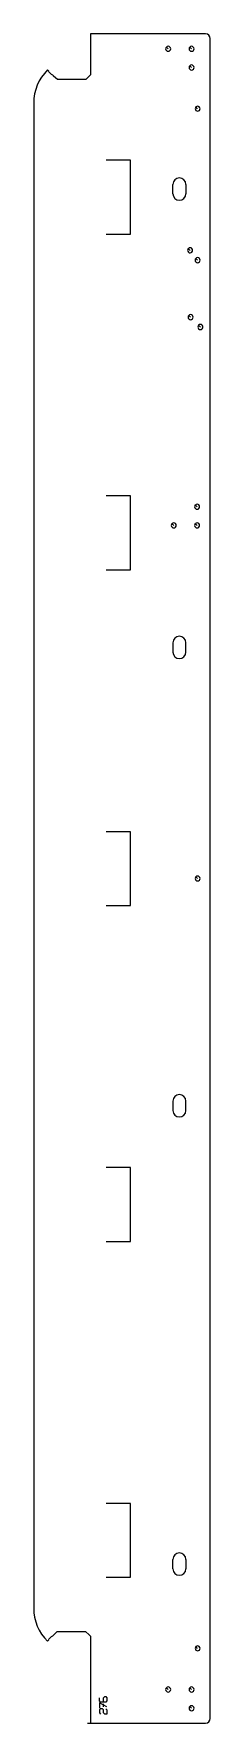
# Model space of a CAD drawing. Extents: x 214 to 403, y 84 to 1890.
import ezdxf

# ---------------------------------------------------------------- set-up
doc = ezdxf.new("R2010")
doc.units = 0

msp = doc.modelspace()

# ---------------------------------------------------------------- linework, layer by layer
for p, q in [((397.7, 1890.05), (274.35, 1890.05)), ((274.35, 1890.05), (274.35, 1846.02)), ((402.75, 89), (402.75, 1885)), ((357.66, 1873.96), (355.75, 1875.87)), ((382.66, 1873.96), (380.75, 1875.87)), ((229.93, 1849.94), (228.44, 1851.43)), ((229.58, 1849.59), (229.93, 1849.94)), ((233.04, 1846.12), (229.58, 1849.59)), ((233.39, 1846.48), (233.04, 1846.12)), ((234.84, 1845.04), (233.39, 1846.48)), ((235.04, 1844.73), (234.84, 1845.04)), ((239.12, 1841.05), (235.04, 1844.73)), ((271.21, 1842.89), (269.39, 1841.08)), ((274.35, 1846.02), (271.21, 1842.89)), ((382.66, 1853.96), (380.75, 1855.87)), ((269.1, 1841.05), (239.12, 1841.05)), ((269.39, 1841.08), (269.1, 1841.05)), ((213.75, 1816), (213.75, 207)), ((389.16, 1809.96), (387.32, 1811.8)), ((317.4, 1755), (291.4, 1755)), ((317.4, 1676), (317.4, 1755)), ((362.75, 1719), (362.75, 1729)), ((376.65, 1729), (376.65, 1719)), ((291.4, 1676), (317.4, 1676)), ((381.16, 1658.52), (379.25, 1660.43)), ((389.16, 1648.02), (387.25, 1649.93)), ((381.66, 1587.06), (379.75, 1588.97)), ((392.16, 1576.56), (390.25, 1578.47)), ((317.4, 1396), (291.4, 1396)), ((317.4, 1317), (317.4, 1396)), ((388.66, 1384.46), (386.75, 1386.37)), ((363.66, 1364.46), (361.75, 1366.37)), ((388.66, 1364.46), (386.75, 1366.37)), ((291.4, 1317), (317.4, 1317)), ((362.75, 1239), (362.75, 1229)), ((376.65, 1229), (376.65, 1239)), ((317.4, 1037), (291.4, 1037)), ((317.4, 958), (317.4, 1037)), ((389.16, 986.96), (387.32, 988.8)), ((291.4, 958), (317.4, 958)), ((362.75, 749), (362.75, 739)), ((376.65, 739), (376.65, 749)), ((317.4, 678), (291.4, 678)), ((317.4, 599), (317.4, 678)), ((291.4, 599), (317.4, 599)), ((317.4, 319), (291.4, 319)), ((317.4, 240), (317.4, 319)), ((362.75, 249), (362.75, 259)), ((376.65, 259), (376.65, 249)), ((291.4, 240), (317.4, 240)), ((236.99, 180.11), (238.8, 181.92)), ((238.8, 181.92), (239.1, 181.95)), ((239.1, 181.95), (269.08, 181.95)), ((269.08, 181.95), (273.16, 178.27)), ((228.44, 171.57), (229.93, 173.06)), ((229.58, 173.41), (233.04, 176.88)), ((229.93, 173.06), (229.58, 173.41)), ((233.04, 176.88), (233.39, 176.52)), ((233.39, 176.52), (236.99, 180.11)), ((273.16, 178.27), (273.36, 177.96)), ((273.36, 177.96), (274.35, 176.98)), ((274.35, 176.98), (274.35, 84)), ((389.16, 163.96), (387.32, 165.8)), ((284, 107.76), (284, 111.19)), ((288.57, 111.19), (289.71, 112.33)), ((288.57, 106.62), (288.57, 111.19)), ((289.71, 112.33), (290.86, 112.33)), ((290.86, 112.33), (292, 111.19)), ((292, 111.19), (292, 107.76)), ((357.66, 119.96), (355.75, 121.87)), ((382.66, 119.96), (380.75, 121.87)), ((285.14, 106.62), (284, 107.76)), ((292, 101.33), (284, 105.9)), ((284, 105.9), (284, 100.19)), ((285.14, 99.48), (284, 98.33)), ((284, 98.33), (284, 94.9)), ((284, 94.9), (285.14, 93.76)), ((290.86, 106.62), (285.14, 106.62)), ((287.43, 99.48), (285.14, 99.48)), ((288.57, 98.33), (287.43, 99.48)), ((288.57, 101.33), (288.57, 104.76)), ((288.57, 94.9), (288.57, 98.33)), ((289.71, 93.76), (288.57, 94.9)), ((292, 93.76), (289.71, 93.76)), ((292, 107.76), (290.86, 106.62)), ((290.86, 99.48), (292, 98.33)), ((292, 98.33), (292, 93.76)), ((382.66, 99.96), (380.75, 101.87)), ((271.4, 83.95), (274.4, 83.95)), ((274.4, 83.95), (397.7, 83.95))]:
    msp.add_line(p, q)
for centre, radius, start, end in [((397.7, 1885), 5.05, 0, 90), ((357.7, 1874), 2.7, 136.19974, 135), ((382.7, 1874), 2.7, 136.19974, 135), ((263.8, 1816), 50.06, 134.94334, 180), ((382.7, 1854), 2.7, 136.19974, 135), ((389.2, 1810), 2.6, 136.24536, 135), ((369.7, 1729), 6.95, 90, 180), ((369.7, 1729), 6.95, 0, 90), ((369.7, 1719), 6.95, 180, 0), ((381.2, 1658.56), 2.7, 136.19974, 135), ((389.2, 1648.06), 2.7, 136.19974, 135), ((381.7, 1587.09), 2.71, 136.04707, 135), ((392.2, 1576.59), 2.71, 136.04707, 135), ((388.7, 1384.5), 2.7, 136.19974, 135), ((363.7, 1364.5), 2.7, 136.19974, 135), ((388.7, 1364.5), 2.7, 136.19974, 135), ((369.7, 1239), 6.95, 90, 180), ((369.7, 1229), 6.95, 180, 0), ((369.7, 1239), 6.95, 0, 90), ((389.2, 987), 2.6, 136.24536, 135), ((369.7, 749), 6.95, 90, 180), ((369.7, 749), 6.95, 0, 90), ((369.7, 739), 6.95, 180, 0), ((369.7, 259), 6.95, 90, 180), ((369.7, 259), 6.95, 0, 90), ((369.7, 249), 6.95, 180, 0), ((263.8, 207), 50.05, 180, 225.05666), ((389.2, 164), 2.6, 136.24536, 135), ((357.7, 120), 2.7, 136.19974, 135), ((382.7, 120), 2.7, 136.19974, 135), ((382.7, 100), 2.7, 136.19974, 135), ((397.7, 89), 5.05, 270, 0)]:
    msp.add_arc(centre, radius, start, end)

doc.saveas('drawing.dxf')
